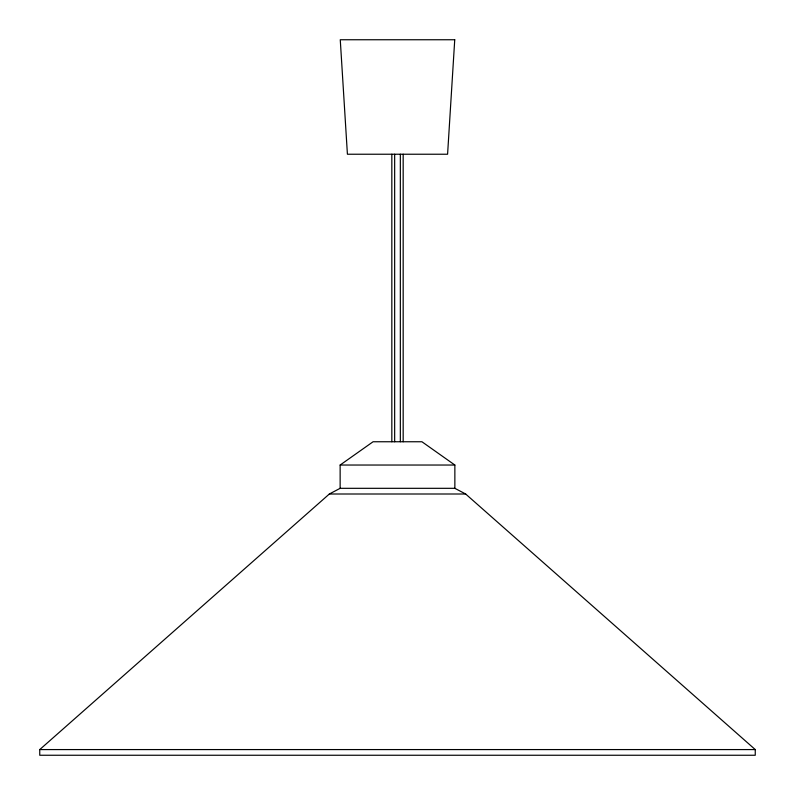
<?xml version="1.0" encoding="UTF-8"?>
<svg xmlns="http://www.w3.org/2000/svg" width="795" height="795" viewBox="0 0 795 795"><rect width="100%" height="100%" fill="white"/><g stroke="black" fill="none" stroke-linecap="round" stroke-linejoin="round"><path stroke-width="1.19" d="M39.75 749.576L329.349 494.003L340.141 488.319L454.859 488.319L465.651 494.003L755.25 749.576L755.25 755.25L39.75 755.25L39.75 749.576L755.25 749.576M340.141 488.319L340.141 465.035L373.084 441.752L421.926 441.752L454.859 465.035L454.859 488.319M340.141 465.035L454.859 465.035M329.349 494.003L465.651 494.003M403.174 154.23L403.174 441.752M400.342 154.23L400.342 441.752M394.658 154.23L394.658 441.752M391.826 154.23L391.826 441.752M454.74 39.75L447.585 154.23L347.415 154.23L340.26 39.75L454.74 39.75"/></g></svg>
